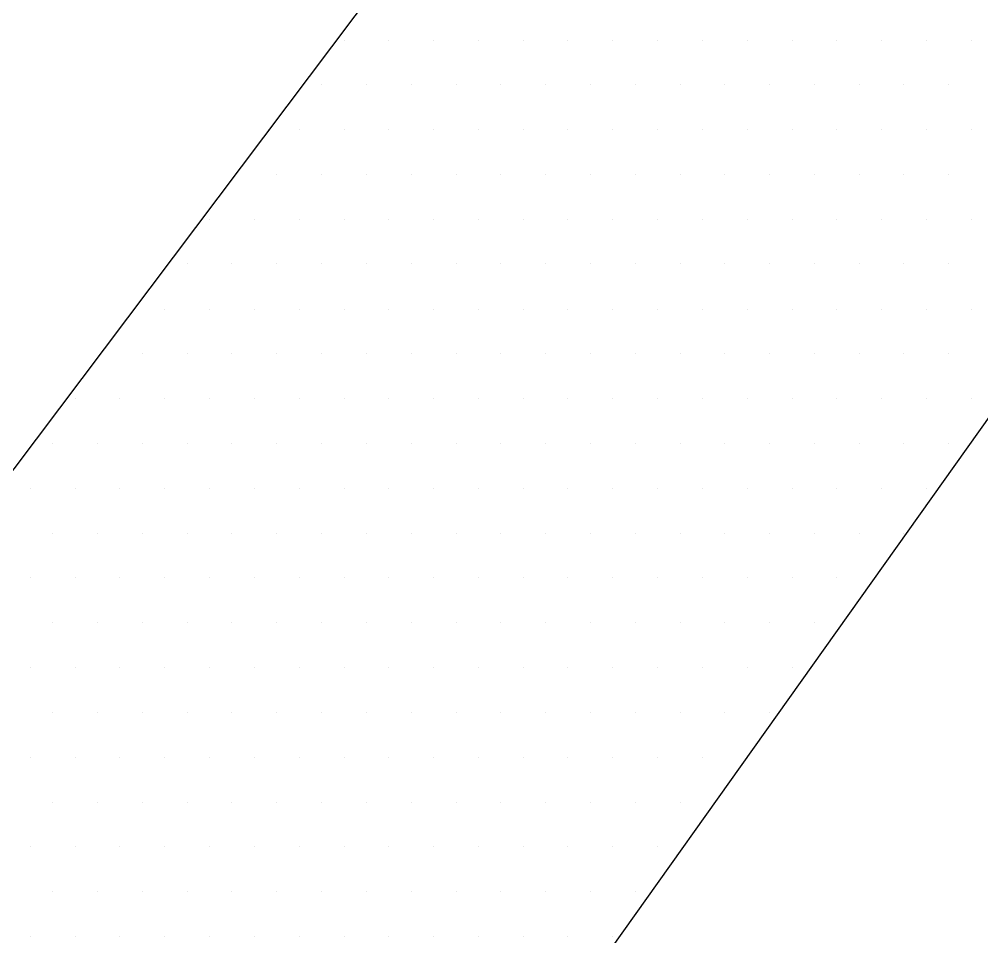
# Paper-space layout 'TOP_A1_00200_01-01-2017_MODELE' of a CAD drawing. Header units: millimetres. Extents: x -52 to 293, y -3 to 294.
# Drawn here: x -5.127 to -3.157, y 59.513 to 61.392 of the extents above; entities that cross this region are included whole.
import ezdxf

# ---------------------------------------------------------------- set-up
doc = ezdxf.new("R2010")
doc.units = ezdxf.units.MM
doc.header["$LTSCALE"] = 2
doc.linetypes.add('CACHEX2', pattern=[0.75, 0.5, -0.25])
for name, color, linetype in [('CALQUE_7', 4, 'Continuous'), ('CARTOUCHE', 7, 'Continuous'), ('rosace', 7, 'Continuous')]:
    doc.layers.add(name, color=color, linetype=linetype)

# ---------------------------------------------------------------- blocks, each defined once
blk = doc.blocks.new('A$C715108E3')
at = {"layer": 'CALQUE_7', "color": 131}
for p, q in [((4.2745, -8.6529), (4.2745, -8.6529)), ((4.2906, -8.6529), (4.2906, -8.6529)), ((4.3827, -8.6529), (4.3827, -8.6529)), ((4.4739, -8.6529), (4.4739, -8.6529)), ((4.5659, -8.6529), (4.5659, -8.6529)), ((4.658, -8.6529), (4.658, -8.6529)), ((4.7492, -8.6529), (4.7492, -8.6529)), ((4.8413, -8.6529), (4.8413, -8.6529)), ((4.9329, -8.6529), (4.9329, -8.6529)), ((5.0242, -8.6529), (5.0242, -8.6529)), ((5.1164, -8.6529), (5.1164, -8.6529)), ((5.208, -8.6529), (5.208, -8.6529)), ((5.2993, -8.6529), (5.2993, -8.6529)), ((5.3913, -8.6529), (5.3913, -8.6529)), ((5.4833, -8.6529), (5.4833, -8.6529)), ((5.5744, -8.6529), (5.5744, -8.6529)), ((4.2054, -8.7443), (4.2054, -8.7443)), ((4.2445, -8.7443), (4.2445, -8.7443)), ((4.3364, -8.7443), (4.3364, -8.7443)), ((4.4282, -8.7443), (4.4282, -8.7443)), ((4.5202, -8.7443), (4.5202, -8.7443)), ((4.6115, -8.7443), (4.6115, -8.7443)), ((4.7035, -8.7443), (4.7035, -8.7443)), ((4.7952, -8.7443), (4.7952, -8.7443)), ((4.8868, -8.7443), (4.8868, -8.7443)), ((4.9788, -8.7443), (4.9788, -8.7443)), ((5.0705, -8.7443), (5.0705, -8.7443)), ((5.1621, -8.7443), (5.1621, -8.7443)), ((5.2538, -8.7443), (5.2538, -8.7443)), ((5.3458, -8.7443), (5.3458, -8.7443)), ((5.437, -8.7443), (5.437, -8.7443)), ((5.5291, -8.7443), (5.5291, -8.7443)), ((4.1362, -8.8356), (4.1362, -8.8356)), ((4.1988, -8.8356), (4.1988, -8.8356)), ((4.2906, -8.8356), (4.2906, -8.8356)), ((4.3827, -8.8356), (4.3827, -8.8356)), ((4.4739, -8.8356), (4.4739, -8.8356)), ((4.5659, -8.8356), (4.5659, -8.8356)), ((4.658, -8.8356), (4.658, -8.8356)), ((4.7492, -8.8356), (4.7492, -8.8356)), ((4.8413, -8.8356), (4.8413, -8.8356)), ((4.9329, -8.8356), (4.9329, -8.8356)), ((5.0242, -8.8356), (5.0242, -8.8356)), ((5.1164, -8.8356), (5.1164, -8.8356)), ((5.208, -8.8356), (5.208, -8.8356)), ((5.2993, -8.8356), (5.2993, -8.8356)), ((5.3913, -8.8356), (5.3913, -8.8356)), ((5.4833, -8.8356), (5.4833, -8.8356)), ((5.5744, -8.8356), (5.5744, -8.8356)), ((4.0672, -8.928), (4.0672, -8.928)), ((4.1531, -8.928), (4.1531, -8.928)), ((4.2445, -8.928), (4.2445, -8.928)), ((4.3364, -8.928), (4.3364, -8.928)), ((4.4282, -8.928), (4.4282, -8.928)), ((4.5202, -8.928), (4.5202, -8.928)), ((4.6115, -8.928), (4.6115, -8.928)), ((4.7035, -8.928), (4.7035, -8.928)), ((4.7952, -8.928), (4.7952, -8.928)), ((4.8868, -8.928), (4.8868, -8.928)), ((4.9788, -8.928), (4.9788, -8.928)), ((5.0705, -8.928), (5.0705, -8.928)), ((5.1621, -8.928), (5.1621, -8.928)), ((5.2538, -8.928), (5.2538, -8.928)), ((5.3458, -8.928), (5.3458, -8.928)), ((5.437, -8.928), (5.437, -8.928)), ((5.5291, -8.928), (5.5291, -8.928)), ((3.9983, -9.0196), (3.9983, -9.0196)), ((4.0155, -9.0196), (4.0155, -9.0196)), ((4.107, -9.0196), (4.107, -9.0196)), ((4.1988, -9.0196), (4.1988, -9.0196)), ((4.2906, -9.0196), (4.2906, -9.0196)), ((4.3827, -9.0196), (4.3827, -9.0196)), ((4.4739, -9.0196), (4.4739, -9.0196)), ((4.5659, -9.0196), (4.5659, -9.0196)), ((4.658, -9.0196), (4.658, -9.0196)), ((4.7492, -9.0196), (4.7492, -9.0196)), ((4.8413, -9.0196), (4.8413, -9.0196)), ((4.9329, -9.0196), (4.9329, -9.0196)), ((5.0242, -9.0196), (5.0242, -9.0196)), ((5.1164, -9.0196), (5.1164, -9.0196)), ((5.208, -9.0196), (5.208, -9.0196)), ((5.2993, -9.0196), (5.2993, -9.0196)), ((5.3913, -9.0196), (5.3913, -9.0196)), ((5.4833, -9.0196), (5.4833, -9.0196)), ((5.5744, -9.0196), (5.5744, -9.0196)), ((3.9289, -9.1109), (3.9289, -9.1109)), ((3.9694, -9.1109), (3.9694, -9.1109)), ((4.0612, -9.1109), (4.0612, -9.1109)), ((4.1531, -9.1109), (4.1531, -9.1109)), ((4.2445, -9.1109), (4.2445, -9.1109)), ((4.3364, -9.1109), (4.3364, -9.1109)), ((4.4282, -9.1109), (4.4282, -9.1109)), ((4.5202, -9.1109), (4.5202, -9.1109)), ((4.6115, -9.1109), (4.6115, -9.1109)), ((4.7035, -9.1109), (4.7035, -9.1109)), ((4.7952, -9.1109), (4.7952, -9.1109)), ((4.8868, -9.1109), (4.8868, -9.1109)), ((4.9788, -9.1109), (4.9788, -9.1109)), ((5.0705, -9.1109), (5.0705, -9.1109)), ((5.1621, -9.1109), (5.1621, -9.1109)), ((5.2538, -9.1109), (5.2538, -9.1109)), ((5.3458, -9.1109), (5.3458, -9.1109)), ((5.437, -9.1109), (5.437, -9.1109)), ((5.5291, -9.1109), (5.5291, -9.1109)), ((3.86, -9.2033), (3.86, -9.2033)), ((3.9237, -9.2033), (3.9237, -9.2033)), ((4.0155, -9.2033), (4.0155, -9.2033)), ((4.107, -9.2033), (4.107, -9.2033)), ((4.1988, -9.2033), (4.1988, -9.2033)), ((4.2906, -9.2033), (4.2906, -9.2033)), ((4.3827, -9.2033), (4.3827, -9.2033)), ((4.4739, -9.2033), (4.4739, -9.2033)), ((4.5659, -9.2033), (4.5659, -9.2033)), ((4.658, -9.2033), (4.658, -9.2033)), ((4.7492, -9.2033), (4.7492, -9.2033)), ((4.8413, -9.2033), (4.8413, -9.2033)), ((4.9329, -9.2033), (4.9329, -9.2033)), ((5.0242, -9.2033), (5.0242, -9.2033)), ((5.1164, -9.2033), (5.1164, -9.2033)), ((5.208, -9.2033), (5.208, -9.2033)), ((5.2993, -9.2033), (5.2993, -9.2033)), ((5.3913, -9.2033), (5.3913, -9.2033)), ((5.4833, -9.2033), (5.4833, -9.2033)), ((5.5744, -9.2033), (5.5744, -9.2033)), ((3.791, -9.2946), (3.791, -9.2946)), ((3.878, -9.2946), (3.878, -9.2946)), ((3.9694, -9.2946), (3.9694, -9.2946)), ((4.0612, -9.2946), (4.0612, -9.2946)), ((4.1531, -9.2946), (4.1531, -9.2946)), ((4.2445, -9.2946), (4.2445, -9.2946)), ((4.3364, -9.2946), (4.3364, -9.2946)), ((4.4282, -9.2946), (4.4282, -9.2946)), ((4.5202, -9.2946), (4.5202, -9.2946)), ((4.6115, -9.2946), (4.6115, -9.2946)), ((4.7035, -9.2946), (4.7035, -9.2946)), ((4.7952, -9.2946), (4.7952, -9.2946)), ((4.8868, -9.2946), (4.8868, -9.2946)), ((4.9788, -9.2946), (4.9788, -9.2946)), ((5.0705, -9.2946), (5.0705, -9.2946)), ((5.1621, -9.2946), (5.1621, -9.2946)), ((5.2538, -9.2946), (5.2538, -9.2946)), ((5.3458, -9.2946), (5.3458, -9.2946)), ((5.437, -9.2946), (5.437, -9.2946)), ((5.5291, -9.2946), (5.5291, -9.2946)), ((3.722, -9.387), (3.722, -9.387)), ((3.7404, -9.387), (3.7404, -9.387)), ((3.8317, -9.387), (3.8317, -9.387)), ((3.9237, -9.387), (3.9237, -9.387)), ((4.0155, -9.387), (4.0155, -9.387)), ((4.107, -9.387), (4.107, -9.387)), ((4.1988, -9.387), (4.1988, -9.387)), ((4.2906, -9.387), (4.2906, -9.387)), ((4.3827, -9.387), (4.3827, -9.387)), ((4.4739, -9.387), (4.4739, -9.387)), ((4.5659, -9.387), (4.5659, -9.387)), ((4.658, -9.387), (4.658, -9.387)), ((4.7492, -9.387), (4.7492, -9.387)), ((4.8413, -9.387), (4.8413, -9.387)), ((4.9329, -9.387), (4.9329, -9.387)), ((5.0242, -9.387), (5.0242, -9.387)), ((5.1164, -9.387), (5.1164, -9.387)), ((5.208, -9.387), (5.208, -9.387)), ((5.2993, -9.387), (5.2993, -9.387)), ((5.3913, -9.387), (5.3913, -9.387)), ((5.4833, -9.387), (5.4833, -9.387)), ((5.5744, -9.387), (5.5744, -9.387)), ((3.6527, -9.4786), (3.6527, -9.4786)), ((3.6943, -9.4786), (3.6943, -9.4786)), ((3.7861, -9.4786), (3.7861, -9.4786)), ((3.878, -9.4786), (3.878, -9.4786)), ((3.9694, -9.4786), (3.9694, -9.4786)), ((4.0612, -9.4786), (4.0612, -9.4786)), ((4.1531, -9.4786), (4.1531, -9.4786)), ((4.2445, -9.4786), (4.2445, -9.4786)), ((4.3364, -9.4786), (4.3364, -9.4786)), ((4.4282, -9.4786), (4.4282, -9.4786)), ((4.5202, -9.4786), (4.5202, -9.4786)), ((4.6115, -9.4786), (4.6115, -9.4786)), ((4.7035, -9.4786), (4.7035, -9.4786)), ((4.7952, -9.4786), (4.7952, -9.4786)), ((4.8868, -9.4786), (4.8868, -9.4786)), ((4.9788, -9.4786), (4.9788, -9.4786)), ((5.0705, -9.4786), (5.0705, -9.4786)), ((5.1621, -9.4786), (5.1621, -9.4786)), ((5.2538, -9.4786), (5.2538, -9.4786)), ((5.3458, -9.4786), (5.3458, -9.4786)), ((5.437, -9.4786), (5.437, -9.4786)), ((5.5291, -9.4786), (5.5291, -9.4786)), ((3.6486, -9.5699), (3.6486, -9.5699)), ((3.7404, -9.5699), (3.7404, -9.5699)), ((3.8317, -9.5699), (3.8317, -9.5699)), ((3.9237, -9.5699), (3.9237, -9.5699)), ((4.0155, -9.5699), (4.0155, -9.5699)), ((4.107, -9.5699), (4.107, -9.5699)), ((4.1988, -9.5699), (4.1988, -9.5699)), ((4.2906, -9.5699), (4.2906, -9.5699)), ((4.3827, -9.5699), (4.3827, -9.5699)), ((4.4739, -9.5699), (4.4739, -9.5699)), ((4.5659, -9.5699), (4.5659, -9.5699)), ((4.658, -9.5699), (4.658, -9.5699)), ((4.7492, -9.5699), (4.7492, -9.5699)), ((4.8413, -9.5699), (4.8413, -9.5699)), ((4.9329, -9.5699), (4.9329, -9.5699)), ((5.0242, -9.5699), (5.0242, -9.5699)), ((5.1164, -9.5699), (5.1164, -9.5699)), ((5.208, -9.5699), (5.208, -9.5699)), ((5.2993, -9.5699), (5.2993, -9.5699)), ((5.3913, -9.5699), (5.3913, -9.5699)), ((5.4833, -9.5699), (5.4833, -9.5699)), ((3.6943, -9.6623), (3.6943, -9.6623)), ((3.7861, -9.6623), (3.7861, -9.6623)), ((3.878, -9.6623), (3.878, -9.6623)), ((3.9694, -9.6623), (3.9694, -9.6623)), ((4.0612, -9.6623), (4.0612, -9.6623)), ((4.1531, -9.6623), (4.1531, -9.6623)), ((4.2445, -9.6623), (4.2445, -9.6623)), ((4.3364, -9.6623), (4.3364, -9.6623)), ((4.4282, -9.6623), (4.4282, -9.6623)), ((4.5202, -9.6623), (4.5202, -9.6623)), ((4.6115, -9.6623), (4.6115, -9.6623)), ((4.7035, -9.6623), (4.7035, -9.6623)), ((4.7952, -9.6623), (4.7952, -9.6623)), ((4.8868, -9.6623), (4.8868, -9.6623)), ((4.9788, -9.6623), (4.9788, -9.6623)), ((5.0705, -9.6623), (5.0705, -9.6623)), ((5.1621, -9.6623), (5.1621, -9.6623)), ((5.2538, -9.6623), (5.2538, -9.6623)), ((5.3458, -9.6623), (5.3458, -9.6623)), ((5.437, -9.6623), (5.437, -9.6623)), ((3.6486, -9.7535), (3.6486, -9.7535)), ((3.7404, -9.7535), (3.7404, -9.7535)), ((3.8317, -9.7535), (3.8317, -9.7535)), ((3.9237, -9.7535), (3.9237, -9.7535)), ((4.0155, -9.7535), (4.0155, -9.7535)), ((4.107, -9.7535), (4.107, -9.7535)), ((4.1988, -9.7535), (4.1988, -9.7535)), ((4.2906, -9.7535), (4.2906, -9.7535)), ((4.3827, -9.7535), (4.3827, -9.7535)), ((4.4739, -9.7535), (4.4739, -9.7535)), ((4.5659, -9.7535), (4.5659, -9.7535)), ((4.658, -9.7535), (4.658, -9.7535)), ((4.7492, -9.7535), (4.7492, -9.7535)), ((4.8413, -9.7535), (4.8413, -9.7535)), ((4.9329, -9.7535), (4.9329, -9.7535)), ((5.0242, -9.7535), (5.0242, -9.7535)), ((5.1164, -9.7535), (5.1164, -9.7535)), ((5.208, -9.7535), (5.208, -9.7535)), ((5.2993, -9.7535), (5.2993, -9.7535)), ((3.6943, -9.8452), (3.6943, -9.8452)), ((3.7861, -9.8452), (3.7861, -9.8452)), ((3.878, -9.8452), (3.878, -9.8452)), ((3.9694, -9.8452), (3.9694, -9.8452)), ((4.0612, -9.8452), (4.0612, -9.8452)), ((4.1531, -9.8452), (4.1531, -9.8452)), ((4.2445, -9.8452), (4.2445, -9.8452)), ((4.3364, -9.8452), (4.3364, -9.8452)), ((4.4282, -9.8452), (4.4282, -9.8452)), ((4.5202, -9.8452), (4.5202, -9.8452)), ((4.6115, -9.8452), (4.6115, -9.8452)), ((4.7035, -9.8452), (4.7035, -9.8452)), ((4.7952, -9.8452), (4.7952, -9.8452)), ((4.8868, -9.8452), (4.8868, -9.8452)), ((4.9788, -9.8452), (4.9788, -9.8452)), ((5.0705, -9.8452), (5.0705, -9.8452)), ((5.1621, -9.8452), (5.1621, -9.8452)), ((5.2538, -9.8452), (5.2538, -9.8452)), ((3.6486, -9.9374), (3.6486, -9.9374)), ((3.7404, -9.9374), (3.7404, -9.9374)), ((3.8317, -9.9374), (3.8317, -9.9374)), ((3.9237, -9.9374), (3.9237, -9.9374)), ((4.0155, -9.9374), (4.0155, -9.9374)), ((4.107, -9.9374), (4.107, -9.9374)), ((4.1988, -9.9374), (4.1988, -9.9374)), ((4.2906, -9.9374), (4.2906, -9.9374)), ((4.3827, -9.9374), (4.3827, -9.9374)), ((4.4739, -9.9374), (4.4739, -9.9374)), ((4.5659, -9.9374), (4.5659, -9.9374)), ((4.658, -9.9374), (4.658, -9.9374)), ((4.7492, -9.9374), (4.7492, -9.9374)), ((4.8413, -9.9374), (4.8413, -9.9374)), ((4.9329, -9.9374), (4.9329, -9.9374)), ((5.0242, -9.9374), (5.0242, -9.9374)), ((5.1164, -9.9374), (5.1164, -9.9374)), ((5.208, -9.9374), (5.208, -9.9374)), ((3.6943, -10.0289), (3.6943, -10.0289)), ((3.7861, -10.0289), (3.7861, -10.0289)), ((3.878, -10.0289), (3.878, -10.0289)), ((3.9694, -10.0289), (3.9694, -10.0289)), ((4.0612, -10.0289), (4.0612, -10.0289)), ((4.1531, -10.0289), (4.1531, -10.0289)), ((4.2445, -10.0289), (4.2445, -10.0289)), ((4.3364, -10.0289), (4.3364, -10.0289)), ((4.4282, -10.0289), (4.4282, -10.0289)), ((4.5202, -10.0289), (4.5202, -10.0289)), ((4.6115, -10.0289), (4.6115, -10.0289)), ((4.7035, -10.0289), (4.7035, -10.0289)), ((4.7952, -10.0289), (4.7952, -10.0289)), ((4.8868, -10.0289), (4.8868, -10.0289)), ((4.9788, -10.0289), (4.9788, -10.0289)), ((5.0705, -10.0289), (5.0705, -10.0289)), ((5.1621, -10.0289), (5.1621, -10.0289)), ((3.6486, -10.1203), (3.6486, -10.1203)), ((3.7404, -10.1203), (3.7404, -10.1203)), ((3.8317, -10.1203), (3.8317, -10.1203)), ((3.9237, -10.1203), (3.9237, -10.1203)), ((4.0155, -10.1203), (4.0155, -10.1203)), ((4.107, -10.1203), (4.107, -10.1203)), ((4.1988, -10.1203), (4.1988, -10.1203)), ((4.2906, -10.1203), (4.2906, -10.1203)), ((4.3827, -10.1203), (4.3827, -10.1203)), ((4.4739, -10.1203), (4.4739, -10.1203)), ((4.5659, -10.1203), (4.5659, -10.1203)), ((4.658, -10.1203), (4.658, -10.1203)), ((4.7492, -10.1203), (4.7492, -10.1203)), ((4.8413, -10.1203), (4.8413, -10.1203)), ((4.9329, -10.1203), (4.9329, -10.1203)), ((5.0242, -10.1203), (5.0242, -10.1203)), ((5.1164, -10.1203), (5.1164, -10.1203)), ((3.6943, -10.2125), (3.6943, -10.2125)), ((3.7861, -10.2125), (3.7861, -10.2125)), ((3.878, -10.2125), (3.878, -10.2125)), ((3.9694, -10.2125), (3.9694, -10.2125)), ((4.0612, -10.2125), (4.0612, -10.2125)), ((4.1531, -10.2125), (4.1531, -10.2125)), ((4.2445, -10.2125), (4.2445, -10.2125)), ((4.3364, -10.2125), (4.3364, -10.2125)), ((4.4282, -10.2125), (4.4282, -10.2125)), ((4.5202, -10.2125), (4.5202, -10.2125)), ((4.6115, -10.2125), (4.6115, -10.2125)), ((4.7035, -10.2125), (4.7035, -10.2125)), ((4.7952, -10.2125), (4.7952, -10.2125)), ((4.8868, -10.2125), (4.8868, -10.2125)), ((4.9788, -10.2125), (4.9788, -10.2125)), ((3.6486, -10.304), (3.6486, -10.304)), ((3.7404, -10.304), (3.7404, -10.304)), ((3.8317, -10.304), (3.8317, -10.304)), ((3.9237, -10.304), (3.9237, -10.304)), ((4.0155, -10.304), (4.0155, -10.304)), ((4.107, -10.304), (4.107, -10.304)), ((4.1988, -10.304), (4.1988, -10.304)), ((4.2906, -10.304), (4.2906, -10.304)), ((4.3827, -10.304), (4.3827, -10.304)), ((4.4739, -10.304), (4.4739, -10.304)), ((4.5659, -10.304), (4.5659, -10.304)), ((4.658, -10.304), (4.658, -10.304)), ((4.7492, -10.304), (4.7492, -10.304)), ((4.8413, -10.304), (4.8413, -10.304)), ((4.9329, -10.304), (4.9329, -10.304)), ((3.6943, -10.3952), (3.6943, -10.3952)), ((3.7861, -10.3952), (3.7861, -10.3952)), ((3.878, -10.3952), (3.878, -10.3952)), ((3.9694, -10.3952), (3.9694, -10.3952)), ((4.0612, -10.3952), (4.0612, -10.3952)), ((4.1531, -10.3952), (4.1531, -10.3952)), ((4.2445, -10.3952), (4.2445, -10.3952)), ((4.3364, -10.3952), (4.3364, -10.3952)), ((4.4282, -10.3952), (4.4282, -10.3952)), ((4.5202, -10.3952), (4.5202, -10.3952)), ((4.6115, -10.3952), (4.6115, -10.3952)), ((4.7035, -10.3952), (4.7035, -10.3952)), ((4.7952, -10.3952), (4.7952, -10.3952)), ((4.8868, -10.3952), (4.8868, -10.3952)), ((3.6486, -10.4876), (3.6486, -10.4876)), ((3.7404, -10.4876), (3.7404, -10.4876)), ((3.8317, -10.4876), (3.8317, -10.4876)), ((3.9237, -10.4876), (3.9237, -10.4876)), ((4.0155, -10.4876), (4.0155, -10.4876)), ((4.107, -10.4876), (4.107, -10.4876)), ((4.1988, -10.4876), (4.1988, -10.4876)), ((4.2906, -10.4876), (4.2906, -10.4876)), ((4.3827, -10.4876), (4.3827, -10.4876)), ((4.4739, -10.4876), (4.4739, -10.4876)), ((4.5659, -10.4876), (4.5659, -10.4876)), ((4.658, -10.4876), (4.658, -10.4876)), ((4.7492, -10.4876), (4.7492, -10.4876)), ((4.8413, -10.4876), (4.8413, -10.4876))]:
    blk.add_line(p, q, dxfattribs=at)
blk.add_lwpolyline([(3.5725, -12.29), (6.1505, -8.6671), (5.6155, -6.8715), (1.6586, -12.1279)], dxfattribs=at)
blk = doc.blocks.new('A$C581E6685')
at = {"layer": 'rosace', "color": 32, "linetype": 'CACHEX2', "ltscale": 1.5}
blk.add_ellipse((-38.0538, 23.8138), major_axis=(-19.0311, -3.534), ratio=0.590567, dxfattribs=at)
at = {"layer": 'rosace', "color": 32}
blk.add_ellipse((-37.6144, 23.8499), major_axis=(-13.5768, -4.2839), ratio=0.791971, dxfattribs=at)
at = {"layer": 'CARTOUCHE'}
blk.add_blockref('A$C715108E3', (-31.6739, 36.3189), dxfattribs=at)

psp = doc.layouts.new('TOP_A1_00200_01-01-2017_MODELE')

# ---------------------------------------------------------------- block references
at = {"layer": 'CARTOUCHE'}
psp.add_blockref('A$C581E6685', (22.9208, 33.6824), dxfattribs=at)

doc.saveas('drawing.dxf')
